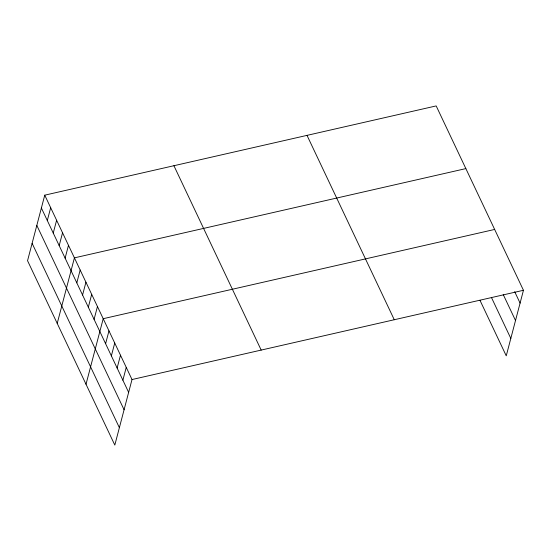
<?xml version="1.0" encoding="UTF-8"?>
<svg xmlns="http://www.w3.org/2000/svg" width="551" height="551" viewBox="0 0 551 551"><rect width="100%" height="100%" fill="white"/><g stroke="black" fill="none" stroke-linecap="round" stroke-linejoin="round"><path stroke-width="0.83" d="M44.748 195.171L27.55 260.719L114.815 445.084L132.006 379.543L44.748 195.171L436.185 105.916L523.45 290.281L506.252 355.829L479.976 300.309M47.31 220.538L50.678 207.706M53.247 233.08L56.615 220.248M59.184 245.615L62.545 232.784M65.114 258.15L68.482 245.319M57.221 323.403L74.413 257.861L465.857 168.599M76.809 282.856L80.177 270.024M82.567 295.026L85.935 282.195M88.325 307.196L91.693 294.365M94.083 319.36L97.451 306.535M86.018 384.247L103.209 318.698L494.653 229.443M105.606 343.7L108.974 330.869M111.364 355.87L114.732 343.039M117.122 368.034L120.49 355.202M122.88 380.204L126.248 367.372M132.006 379.543L523.45 290.281M514.682 291.706L520.082 303.112M503.283 294.654L515.522 320.51M491.382 297.361L510.818 338.431M307.01 135.367L394.275 319.738M173.923 165.72L261.181 350.085M41.38 208.002L128.645 392.374M36.814 225.4L124.078 409.765M32.116 243.322L119.374 427.693"/></g></svg>
